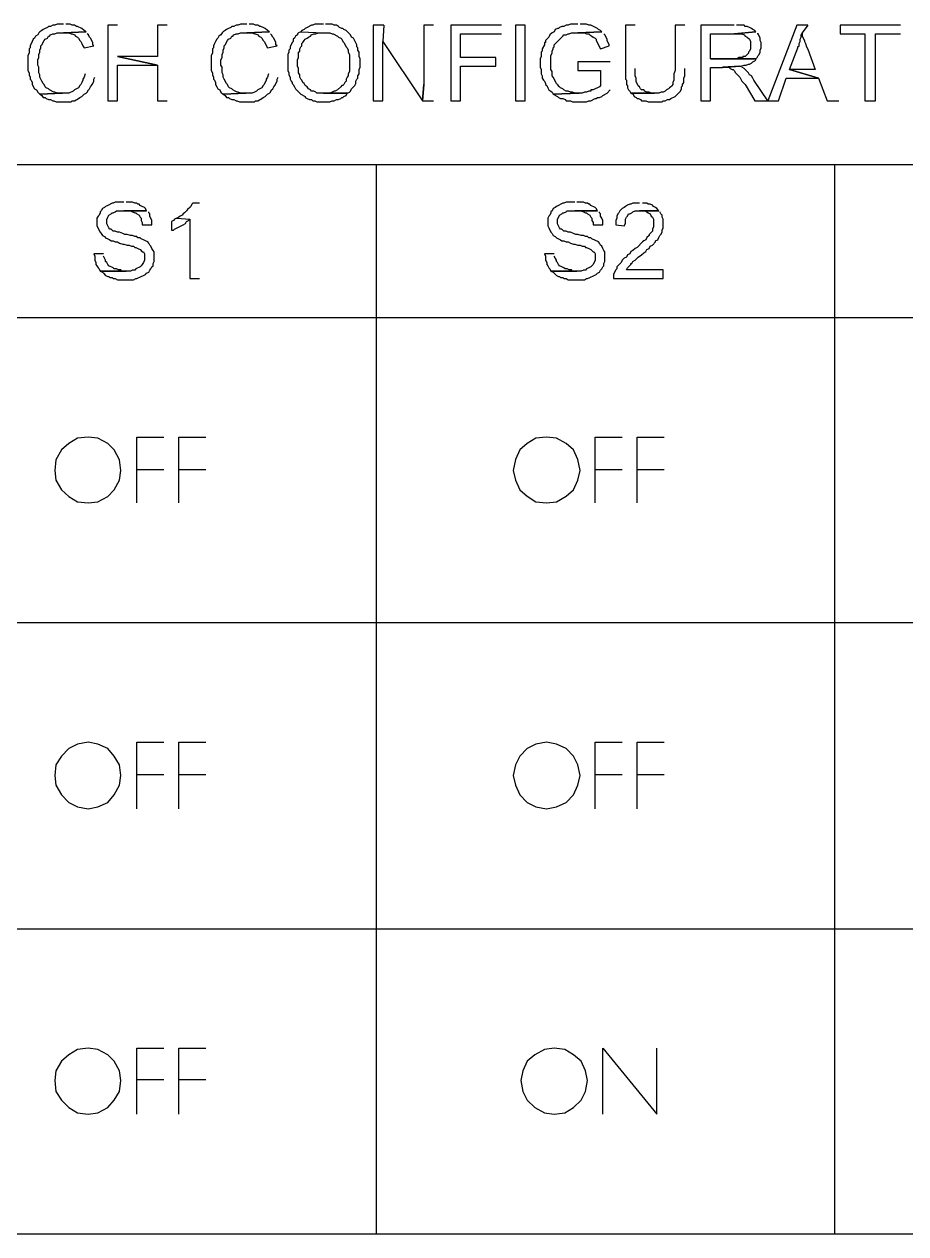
# Model space of a CAD drawing. Header units: metres. Extents: x 0 to 595, y 0 to 842.
# Drawn here: x 301.19 to 325.72, y 619.57 to 653.23 of the extents above; entities that cross this region are included whole.
import ezdxf

# ---------------------------------------------------------------- set-up
doc = ezdxf.new("R2010")
doc.units = ezdxf.units.M
doc.layers.add('SCHEMATICS', color=7, linetype='Continuous')

msp = doc.modelspace()

# ---------------------------------------------------------------- linework, layer by layer
at = {"layer": 'SCHEMATICS', "color": 7}
for p, q in [((301.685, 653.05), (301.625, 653.02)), ((301.715, 653.08), (301.685, 653.05)), ((301.775, 653.11), (301.715, 653.08)), ((301.835, 653.14), (301.775, 653.11)), ((301.864, 653.17), (301.835, 653.14)), ((301.925, 653.17), (301.864, 653.17)), ((301.985, 653.2), (301.925, 653.17)), ((302.045, 653.2), (301.985, 653.2)), ((302.105, 653.23), (302.045, 653.2)), ((302.285, 653.23), (302.105, 653.23)), ((302.465, 653.23), (302.345, 653.23)), ((302.525, 653.2), (302.465, 653.23)), ((302.585, 653.2), (302.525, 653.2)), ((302.645, 653.17), (302.585, 653.2)), ((302.675, 653.17), (302.645, 653.17)), ((302.795, 653.11), (302.675, 653.17)), ((302.855, 653.05), (302.795, 653.11)), ((302.915, 653.02), (302.855, 653.05)), ((303.785, 653.199), (303.515, 653.199)), ((303.515, 653.199), (303.515, 651.099)), ((305.164, 653.199), (304.895, 653.199)), ((304.895, 653.199), (304.895, 652.329)), ((306.785, 653.05), (306.725, 653.02)), ((306.815, 653.08), (306.785, 653.05)), ((306.875, 653.11), (306.815, 653.08)), ((306.935, 653.14), (306.875, 653.11)), ((306.965, 653.17), (306.935, 653.14)), ((307.025, 653.17), (306.965, 653.17)), ((307.085, 653.2), (307.025, 653.17)), ((307.145, 653.2), (307.085, 653.2)), ((307.205, 653.23), (307.145, 653.2)), ((307.385, 653.23), (307.205, 653.23)), ((307.565, 653.23), (307.444, 653.23)), ((307.625, 653.2), (307.565, 653.23)), ((307.685, 653.2), (307.625, 653.2)), ((307.744, 653.17), (307.685, 653.2)), ((307.775, 653.17), (307.744, 653.17)), ((307.835, 653.14), (307.775, 653.17)), ((307.895, 653.11), (307.835, 653.14)), ((307.955, 653.05), (307.895, 653.11)), ((308.015, 653.02), (307.955, 653.05)), ((308.914, 653.05), (308.885, 653.02)), ((308.975, 653.08), (308.914, 653.05)), ((309.005, 653.11), (308.975, 653.08)), ((309.065, 653.14), (309.005, 653.11)), ((309.185, 653.2), (309.065, 653.14)), ((309.215, 653.2), (309.185, 653.2)), ((309.275, 653.23), (309.215, 653.2)), ((309.515, 653.23), (309.275, 653.23)), ((309.755, 653.23), (309.574, 653.23)), ((309.815, 653.2), (309.755, 653.23)), ((309.875, 653.2), (309.815, 653.2)), ((309.935, 653.17), (309.875, 653.2)), ((309.965, 653.14), (309.935, 653.17)), ((310.025, 653.11), (309.965, 653.14)), ((310.055, 653.11), (310.025, 653.11)), ((310.085, 653.08), (310.055, 653.11)), ((310.145, 653.05), (310.085, 653.08)), ((310.265, 652.93), (310.145, 653.05)), ((311.194, 653.199), (310.895, 653.199)), ((310.895, 653.199), (310.895, 651.099)), ((311.194, 653.199), (311.164, 652.749)), ((312.574, 653.199), (312.305, 653.199)), ((312.305, 653.199), (312.305, 651.549)), ((314.465, 653.199), (313.055, 653.199)), ((313.055, 653.199), (313.055, 651.099)), ((315.965, 653.08), (315.934, 653.02)), ((316.024, 653.11), (315.965, 653.08)), ((316.055, 653.11), (316.024, 653.11)), ((316.085, 653.14), (316.055, 653.11)), ((316.145, 653.17), (316.085, 653.14)), ((316.206, 653.17), (316.145, 653.17)), ((316.264, 653.2), (316.206, 653.17)), ((316.325, 653.2), (316.264, 653.2)), ((316.385, 653.23), (316.325, 653.2)), ((316.594, 653.23), (316.385, 653.23)), ((316.835, 653.23), (316.655, 653.23)), ((316.895, 653.2), (316.835, 653.23)), ((316.956, 653.2), (316.895, 653.2)), ((317.135, 653.11), (316.956, 653.2)), ((317.165, 653.08), (317.135, 653.11)), ((317.225, 653.05), (317.165, 653.08)), ((317.255, 653.02), (317.225, 653.05)), ((318.184, 653.199), (317.915, 653.199)), ((317.915, 653.199), (317.915, 651.699)), ((319.566, 653.199), (319.297, 653.199)), ((319.297, 653.199), (319.297, 651.939)), ((320.945, 653.199), (320.015, 653.199)), ((320.015, 653.199), (320.015, 651.099)), ((321.216, 653.199), (321.006, 653.199)), ((321.246, 653.169), (321.216, 653.199)), ((321.306, 653.169), (321.246, 653.169)), ((321.365, 653.139), (321.306, 653.169)), ((321.425, 653.109), (321.365, 653.139)), ((321.457, 653.079), (321.425, 653.109)), ((321.515, 653.05), (321.457, 653.079)), ((321.547, 653.019), (321.515, 653.05)), ((322.685, 653.199), (321.877, 651.099)), ((322.986, 653.199), (322.685, 653.199)), ((322.986, 653.199), (322.836, 652.989)), ((325.566, 653.199), (323.886, 653.199)), ((323.886, 653.199), (323.886, 652.959)), ((301.415, 652.75), (301.355, 652.63)), ((301.444, 652.81), (301.415, 652.75)), ((301.475, 652.84), (301.444, 652.81)), ((301.505, 652.9), (301.475, 652.84)), ((301.565, 652.93), (301.505, 652.9)), ((301.595, 652.99), (301.565, 652.93)), ((301.625, 653.02), (301.595, 652.99)), ((301.685, 652.66), (301.745, 652.78)), ((301.745, 652.78), (301.775, 652.81)), ((301.775, 652.81), (301.835, 652.84)), ((301.835, 652.84), (301.864, 652.9)), ((301.864, 652.9), (301.895, 652.9)), ((301.895, 652.9), (301.925, 652.93)), ((301.925, 652.93), (301.985, 652.96)), ((301.985, 652.96), (302.045, 652.96)), ((302.045, 652.96), (302.105, 652.99)), ((302.105, 652.99), (302.285, 652.99)), ((302.915, 653.02), (302.285, 652.99)), ((302.285, 652.99), (302.915, 653.02)), ((302.285, 652.99), (302.435, 652.99)), ((302.435, 652.99), (302.495, 652.96)), ((302.495, 652.96), (302.525, 652.96)), ((302.525, 652.96), (302.585, 652.93)), ((302.585, 652.93), (302.614, 652.9)), ((302.614, 652.9), (302.675, 652.87)), ((302.675, 652.87), (302.705, 652.84)), ((302.705, 652.84), (302.735, 652.78)), ((302.735, 652.78), (302.765, 652.75)), ((302.765, 652.75), (302.795, 652.69)), ((302.795, 652.69), (302.825, 652.63)), ((302.975, 652.93), (302.944, 652.96)), ((303.005, 652.87), (302.975, 652.93)), ((303.035, 652.84), (303.005, 652.87)), ((303.095, 652.72), (303.035, 652.84)), ((303.095, 652.66), (303.095, 652.72)), ((306.485, 652.69), (306.455, 652.63)), ((306.515, 652.75), (306.485, 652.69)), ((306.545, 652.81), (306.515, 652.75)), ((306.574, 652.84), (306.545, 652.81)), ((306.605, 652.9), (306.574, 652.84)), ((306.664, 652.93), (306.605, 652.9)), ((306.694, 652.99), (306.664, 652.93)), ((306.725, 653.02), (306.694, 652.99)), ((306.785, 652.66), (306.845, 652.78)), ((306.845, 652.78), (306.875, 652.81)), ((306.875, 652.81), (306.935, 652.84)), ((306.935, 652.84), (306.965, 652.9)), ((306.965, 652.9), (306.994, 652.9)), ((306.994, 652.9), (307.025, 652.93)), ((307.025, 652.93), (307.085, 652.96)), ((307.085, 652.96), (307.145, 652.96)), ((307.145, 652.96), (307.205, 652.99)), ((307.205, 652.99), (307.385, 652.99)), ((308.015, 653.02), (307.385, 652.99)), ((307.385, 652.99), (308.015, 653.02)), ((307.385, 652.99), (307.535, 652.99)), ((307.535, 652.99), (307.595, 652.96)), ((307.595, 652.96), (307.625, 652.96)), ((307.625, 652.96), (307.685, 652.93)), ((307.685, 652.93), (307.715, 652.9)), ((307.715, 652.9), (307.775, 652.87)), ((307.775, 652.87), (307.805, 652.84)), ((307.805, 652.84), (307.835, 652.78)), ((307.835, 652.78), (307.864, 652.75)), ((307.864, 652.75), (307.955, 652.57)), ((308.074, 652.93), (308.045, 652.96)), ((308.105, 652.87), (308.074, 652.93)), ((308.135, 652.84), (308.105, 652.87)), ((308.194, 652.72), (308.135, 652.84)), ((308.194, 652.66), (308.194, 652.72)), ((308.645, 652.72), (308.585, 652.6)), ((308.675, 652.75), (308.645, 652.72)), ((308.705, 652.84), (308.675, 652.81)), ((308.675, 652.81), (308.675, 652.75)), ((308.735, 652.9), (308.705, 652.84)), ((308.795, 652.93), (308.735, 652.9)), ((308.824, 652.99), (308.795, 652.96)), ((308.795, 652.96), (308.795, 652.93)), ((308.885, 653.02), (308.824, 652.99)), ((308.885, 653.02), (309.515, 652.99)), ((308.914, 652.69), (308.944, 652.72)), ((308.914, 652.63), (308.914, 652.69)), ((308.944, 652.72), (308.975, 652.78)), ((308.975, 652.78), (309.005, 652.81)), ((309.005, 652.81), (309.065, 652.84)), ((309.065, 652.84), (309.095, 652.87)), ((309.095, 652.87), (309.154, 652.9)), ((309.154, 652.9), (309.185, 652.93)), ((309.185, 652.93), (309.244, 652.96)), ((309.244, 652.96), (309.305, 652.96)), ((309.305, 652.96), (309.364, 652.99)), ((309.364, 652.99), (309.515, 652.99)), ((309.515, 652.99), (309.694, 652.99)), ((309.694, 652.99), (309.755, 652.96)), ((309.755, 652.96), (309.785, 652.96)), ((309.785, 652.96), (309.904, 652.9)), ((309.904, 652.9), (309.935, 652.87)), ((309.935, 652.87), (309.994, 652.84)), ((309.994, 652.84), (310.025, 652.81)), ((310.025, 652.81), (310.055, 652.75)), ((310.055, 652.75), (310.085, 652.72)), ((310.085, 652.72), (310.145, 652.6)), ((310.295, 652.87), (310.265, 652.93)), ((310.355, 652.84), (310.295, 652.87)), ((310.444, 652.66), (310.355, 652.84)), ((311.164, 651.099), (311.164, 652.749)), ((311.164, 652.749), (312.275, 651.099)), ((313.325, 652.299), (313.325, 652.959)), ((313.325, 652.959), (314.465, 652.959)), ((315.694, 652.72), (315.665, 652.72)), ((315.665, 652.72), (315.665, 652.66)), ((315.725, 652.81), (315.694, 652.78)), ((315.694, 652.78), (315.694, 652.72)), ((315.786, 652.87), (315.725, 652.81)), ((315.815, 652.93), (315.786, 652.87)), ((315.876, 652.99), (315.815, 652.93)), ((315.934, 653.02), (315.876, 652.99)), ((315.934, 652.66), (316.174, 652.9)), ((316.174, 652.9), (316.206, 652.93)), ((316.206, 652.93), (316.264, 652.93)), ((316.264, 652.93), (316.325, 652.96)), ((316.325, 652.96), (316.354, 652.96)), ((316.354, 652.96), (316.415, 652.99)), ((316.415, 652.99), (316.594, 652.99)), ((317.255, 653.02), (316.594, 652.99)), ((316.594, 652.99), (317.255, 653.02)), ((316.594, 652.99), (316.774, 652.99)), ((316.774, 652.99), (316.835, 652.96)), ((316.835, 652.96), (316.895, 652.96)), ((316.895, 652.96), (316.924, 652.93)), ((316.924, 652.93), (316.985, 652.9)), ((316.985, 652.9), (317.014, 652.87)), ((317.014, 652.87), (317.075, 652.84)), ((317.075, 652.84), (317.104, 652.81)), ((317.104, 652.81), (317.104, 652.78)), ((317.104, 652.78), (317.225, 652.54)), ((317.344, 652.93), (317.315, 652.96)), ((317.405, 652.81), (317.344, 652.93)), ((317.405, 652.78), (317.405, 652.81)), ((317.465, 652.66), (317.405, 652.78)), ((320.287, 652.269), (320.287, 652.959)), ((320.287, 652.959), (320.945, 652.959)), ((321.547, 653.02), (320.945, 652.96)), ((320.945, 652.959), (321.547, 653.019)), ((320.945, 652.96), (321.156, 652.96)), ((321.156, 652.96), (321.216, 652.93)), ((321.216, 652.93), (321.246, 652.9)), ((321.246, 652.9), (321.306, 652.87)), ((321.306, 652.87), (321.365, 652.81)), ((321.365, 652.81), (321.396, 652.75)), ((321.396, 652.75), (321.396, 652.54)), ((321.605, 652.96), (321.576, 652.96)), ((321.666, 652.84), (321.605, 652.96)), ((321.666, 652.78), (321.666, 652.84)), ((321.695, 652.72), (321.666, 652.78)), ((321.695, 652.57), (321.695, 652.72)), ((322.746, 652.689), (322.775, 652.749)), ((322.746, 652.63), (322.746, 652.689)), ((322.775, 652.809), (322.806, 652.869)), ((322.775, 652.749), (322.775, 652.809)), ((322.806, 652.929), (322.836, 652.989)), ((322.806, 652.869), (322.806, 652.929)), ((322.836, 652.989), (322.836, 652.899)), ((322.836, 652.899), (322.896, 652.779)), ((322.896, 652.779), (322.896, 652.749)), ((322.896, 652.749), (322.925, 652.689)), ((322.925, 652.689), (322.957, 652.599)), ((323.886, 652.959), (324.576, 652.959)), ((324.576, 652.959), (324.576, 651.099)), ((324.877, 651.099), (324.877, 652.959)), ((324.877, 652.959), (325.566, 652.959)), ((301.325, 652.42), (301.295, 652.36)), ((301.295, 652.36), (301.295, 651.94)), ((301.355, 652.57), (301.325, 652.54)), ((301.325, 652.54), (301.325, 652.42)), ((301.355, 652.63), (301.355, 652.57)), ((301.595, 652.39), (301.625, 652.45)), ((301.595, 652.3), (301.595, 652.39)), ((301.625, 652.51), (301.654, 652.57)), ((301.625, 652.45), (301.625, 652.51)), ((301.654, 652.63), (301.685, 652.66)), ((301.654, 652.57), (301.654, 652.63)), ((302.825, 652.63), (302.855, 652.57)), ((302.855, 652.57), (303.125, 652.63)), ((303.125, 652.63), (303.095, 652.66)), ((306.425, 652.42), (306.395, 652.36)), ((306.395, 652.36), (306.395, 651.94)), ((306.455, 652.57), (306.425, 652.54)), ((306.425, 652.54), (306.425, 652.42)), ((306.455, 652.63), (306.455, 652.57)), ((306.694, 652.39), (306.725, 652.45)), ((306.694, 652.3), (306.694, 652.39)), ((306.725, 652.51), (306.755, 652.57)), ((306.725, 652.45), (306.725, 652.51)), ((306.755, 652.63), (306.785, 652.66)), ((306.755, 652.57), (306.755, 652.63)), ((307.955, 652.57), (308.225, 652.63)), ((308.225, 652.63), (308.194, 652.66)), ((308.555, 652.45), (308.525, 652.39)), ((308.525, 652.39), (308.525, 651.94)), ((308.585, 652.54), (308.555, 652.51)), ((308.555, 652.51), (308.555, 652.45)), ((308.585, 652.6), (308.585, 652.54)), ((308.824, 652.45), (308.855, 652.48)), ((308.824, 652.3), (308.824, 652.45)), ((308.855, 652.54), (308.885, 652.6)), ((308.855, 652.48), (308.855, 652.54)), ((308.885, 652.6), (308.914, 652.63)), ((310.145, 652.6), (310.175, 652.57)), ((310.175, 652.57), (310.205, 652.51)), ((310.205, 652.51), (310.205, 652.45)), ((310.205, 652.45), (310.235, 652.39)), ((310.235, 652.39), (310.235, 651.91)), ((310.444, 652.6), (310.444, 652.66)), ((310.475, 652.57), (310.444, 652.6)), ((310.475, 652.51), (310.475, 652.57)), ((310.505, 652.45), (310.475, 652.51)), ((310.505, 652.33), (310.505, 652.45)), ((315.604, 652.48), (315.575, 652.45)), ((315.575, 652.45), (315.575, 652.33)), ((315.665, 652.66), (315.604, 652.54)), ((315.604, 652.54), (315.604, 652.48)), ((315.844, 652.36), (315.876, 652.42)), ((315.844, 651.97), (315.844, 652.36)), ((315.876, 652.48), (315.905, 652.54)), ((315.876, 652.42), (315.876, 652.48)), ((315.905, 652.57), (315.934, 652.6)), ((315.905, 652.54), (315.905, 652.57)), ((315.934, 652.6), (315.934, 652.66)), ((317.225, 652.54), (317.465, 652.63)), ((317.465, 652.63), (317.465, 652.66)), ((321.336, 652.42), (321.246, 652.33)), ((321.365, 652.48), (321.336, 652.45)), ((321.336, 652.45), (321.336, 652.42)), ((321.396, 652.54), (321.365, 652.48)), ((321.576, 652.3), (321.605, 652.36)), ((321.605, 652.36), (321.636, 652.39)), ((321.636, 652.39), (321.666, 652.45)), ((321.666, 652.51), (321.695, 652.57)), ((321.666, 652.45), (321.666, 652.51)), ((322.476, 651.969), (322.716, 652.569)), ((322.716, 652.599), (322.746, 652.63)), ((322.716, 652.569), (322.716, 652.599)), ((322.957, 652.599), (322.986, 652.539)), ((322.986, 652.539), (323.195, 651.969)), ((301.565, 652.24), (301.595, 652.3)), ((301.565, 652.09), (301.565, 652.24)), ((301.595, 652.03), (301.565, 652.09)), ((301.595, 651.88), (301.595, 652.03)), ((304.895, 652.329), (303.785, 652.329)), ((303.785, 652.329), (304.895, 652.09)), ((304.895, 652.09), (303.785, 652.329)), ((303.785, 651.099), (303.785, 652.09)), ((303.785, 652.09), (304.895, 652.09)), ((304.895, 652.09), (304.895, 651.099)), ((306.664, 652.24), (306.694, 652.3)), ((306.664, 652.09), (306.664, 652.24)), ((306.694, 652.03), (306.664, 652.09)), ((306.694, 651.88), (306.694, 652.03)), ((308.795, 652.24), (308.824, 652.3)), ((308.795, 652.06), (308.795, 652.24)), ((308.824, 652), (308.795, 652.06)), ((310.535, 652.27), (310.505, 652.33)), ((310.505, 651.97), (310.535, 652.03)), ((310.535, 652.03), (310.535, 652.27)), ((314.315, 652.299), (313.325, 652.299)), ((313.325, 651.099), (313.325, 652.059)), ((313.325, 652.059), (314.315, 652.059)), ((314.315, 652.059), (314.315, 652.299)), ((315.575, 652.33), (315.546, 652.27)), ((315.546, 652.27), (315.546, 652.03)), ((315.546, 652.03), (315.575, 651.97)), ((317.495, 652.18), (316.594, 652.18)), ((316.594, 652.18), (316.594, 651.94)), ((321.006, 652.27), (320.287, 652.27)), ((320.287, 652.27), (321.547, 652.27)), ((321.547, 652.269), (320.287, 652.269)), ((320.287, 651.099), (320.287, 652.029)), ((320.287, 652.029), (320.615, 652.029)), ((321.095, 652.06), (320.615, 652.03)), ((320.615, 652.029), (321.095, 652.059)), ((320.615, 652.03), (320.797, 652.03)), ((320.797, 652.03), (320.826, 652)), ((321.066, 652.3), (321.006, 652.27)), ((321.185, 652.3), (321.066, 652.3)), ((321.095, 652.059), (321.127, 652.059)), ((321.127, 652.059), (321.216, 652.09)), ((321.216, 652), (321.156, 652.03)), ((321.246, 652.33), (321.185, 652.33)), ((321.185, 652.33), (321.185, 652.3)), ((321.216, 652.09), (321.275, 652.09)), ((321.275, 652.09), (321.336, 652.119)), ((321.336, 652.119), (321.365, 652.119)), ((321.365, 652.119), (321.425, 652.149)), ((321.425, 652.149), (321.457, 652.179)), ((321.457, 652.179), (321.515, 652.209)), ((321.515, 652.209), (321.547, 652.239)), ((321.547, 652.27), (321.576, 652.3)), ((321.547, 652.239), (321.547, 652.269)), ((301.295, 651.94), (301.325, 651.88)), ((301.325, 651.88), (301.325, 651.82)), ((301.325, 651.82), (301.355, 651.76)), ((301.355, 651.76), (301.355, 651.7)), ((301.355, 651.7), (301.385, 651.67)), ((301.625, 651.82), (301.595, 651.88)), ((301.625, 651.76), (301.625, 651.82)), ((301.654, 651.7), (301.625, 651.76)), ((301.685, 651.64), (301.654, 651.7)), ((302.855, 651.76), (302.825, 651.7)), ((302.825, 651.7), (302.825, 651.67)), ((302.885, 651.85), (302.855, 651.76)), ((303.125, 651.7), (303.154, 651.76)), ((303.125, 651.64), (303.125, 651.7)), ((306.395, 651.94), (306.425, 651.88)), ((306.425, 651.88), (306.425, 651.82)), ((306.425, 651.82), (306.455, 651.76)), ((306.455, 651.76), (306.455, 651.7)), ((306.455, 651.7), (306.485, 651.67)), ((306.725, 651.82), (306.694, 651.88)), ((306.725, 651.76), (306.725, 651.82)), ((306.755, 651.7), (306.725, 651.76)), ((306.815, 651.58), (306.755, 651.7)), ((307.955, 651.76), (307.925, 651.7)), ((307.925, 651.7), (307.925, 651.67)), ((307.985, 651.85), (307.955, 651.76)), ((308.225, 651.7), (308.255, 651.76)), ((308.225, 651.64), (308.225, 651.7)), ((308.525, 651.94), (308.555, 651.88)), ((308.555, 651.88), (308.555, 651.82)), ((308.555, 651.82), (308.585, 651.76)), ((308.585, 651.76), (308.585, 651.7)), ((308.585, 651.7), (308.614, 651.64)), ((308.824, 651.88), (308.824, 652)), ((308.855, 651.82), (308.824, 651.88)), ((308.855, 651.76), (308.855, 651.82)), ((308.885, 651.7), (308.855, 651.76)), ((308.914, 651.67), (308.885, 651.7)), ((310.175, 651.76), (310.145, 651.7)), ((310.145, 651.7), (310.145, 651.64)), ((310.205, 651.79), (310.175, 651.76)), ((310.235, 651.91), (310.205, 651.85)), ((310.205, 651.85), (310.205, 651.79)), ((310.414, 651.64), (310.444, 651.7)), ((310.444, 651.7), (310.475, 651.73)), ((310.475, 651.79), (310.505, 651.85)), ((310.475, 651.73), (310.475, 651.79)), ((310.505, 651.85), (310.505, 651.97)), ((315.575, 651.97), (315.575, 651.85)), ((315.575, 651.85), (315.604, 651.79)), ((315.604, 651.79), (315.604, 651.73)), ((315.604, 651.73), (315.635, 651.67)), ((315.876, 651.91), (315.844, 651.97)), ((315.876, 651.79), (315.876, 651.91)), ((315.905, 651.76), (315.876, 651.79)), ((315.995, 651.58), (315.905, 651.76)), ((316.594, 651.94), (317.225, 651.94)), ((317.225, 651.94), (317.225, 651.52)), ((317.915, 651.699), (317.944, 651.669)), ((318.184, 651.789), (318.184, 651.999)), ((318.215, 651.729), (318.184, 651.789)), ((318.215, 651.639), (318.215, 651.729)), ((319.297, 651.939), (319.265, 651.849)), ((319.265, 651.849), (319.265, 651.669)), ((319.537, 651.729), (319.566, 651.789)), ((319.537, 651.609), (319.537, 651.729)), ((319.566, 651.789), (319.566, 651.999)), ((320.826, 652), (320.886, 651.97)), ((320.886, 651.97), (320.916, 651.97)), ((320.916, 651.97), (320.945, 651.94)), ((320.945, 651.94), (320.976, 651.88)), ((320.976, 651.88), (321.037, 651.82)), ((321.037, 651.82), (321.095, 651.76)), ((321.095, 651.76), (321.156, 651.64)), ((321.336, 651.88), (321.216, 652)), ((321.365, 651.82), (321.336, 651.88)), ((321.425, 651.79), (321.365, 651.82)), ((321.457, 651.73), (321.425, 651.79)), ((321.486, 651.67), (321.457, 651.73)), ((322.175, 651.099), (322.386, 651.729)), ((322.386, 651.729), (323.287, 651.729)), ((323.287, 651.729), (322.476, 651.969)), ((323.195, 651.969), (322.476, 651.969)), ((322.476, 651.969), (323.287, 651.729)), ((323.287, 651.729), (323.525, 651.099)), ((301.385, 651.67), (301.415, 651.61)), ((301.415, 651.61), (301.415, 651.55)), ((301.415, 651.55), (301.475, 651.43)), ((301.475, 651.43), (301.535, 651.4)), ((301.535, 651.4), (301.565, 651.34)), ((301.565, 651.34), (301.625, 651.28)), ((301.715, 651.58), (301.685, 651.64)), ((301.745, 651.55), (301.715, 651.58)), ((301.775, 651.49), (301.745, 651.55)), ((301.805, 651.46), (301.775, 651.49)), ((301.864, 651.43), (301.805, 651.46)), ((301.895, 651.4), (301.864, 651.43)), ((302.015, 651.34), (301.895, 651.4)), ((302.045, 651.34), (302.015, 651.34)), ((302.105, 651.31), (302.045, 651.34)), ((302.555, 651.37), (302.435, 651.31)), ((302.585, 651.4), (302.555, 651.37)), ((302.705, 651.46), (302.585, 651.4)), ((302.735, 651.52), (302.705, 651.46)), ((302.765, 651.55), (302.735, 651.52)), ((302.795, 651.61), (302.765, 651.55)), ((302.825, 651.67), (302.795, 651.61)), ((302.915, 651.31), (302.944, 651.34)), ((302.944, 651.34), (302.975, 651.4)), ((302.975, 651.4), (303.005, 651.43)), ((303.005, 651.43), (303.035, 651.49)), ((303.035, 651.49), (303.065, 651.52)), ((303.065, 651.52), (303.095, 651.58)), ((303.095, 651.58), (303.125, 651.64)), ((306.485, 651.67), (306.515, 651.61)), ((306.515, 651.61), (306.515, 651.55)), ((306.515, 651.55), (306.545, 651.49)), ((306.545, 651.49), (306.574, 651.43)), ((306.574, 651.43), (306.635, 651.4)), ((306.635, 651.4), (306.664, 651.34)), ((306.664, 651.34), (306.725, 651.28)), ((306.845, 651.55), (306.815, 651.58)), ((306.875, 651.49), (306.845, 651.55)), ((306.904, 651.46), (306.875, 651.49)), ((306.965, 651.43), (306.904, 651.46)), ((306.994, 651.4), (306.965, 651.43)), ((307.055, 651.37), (306.994, 651.4)), ((307.114, 651.34), (307.055, 651.37)), ((307.145, 651.34), (307.114, 651.34)), ((307.205, 651.31), (307.145, 651.34)), ((307.595, 651.34), (307.535, 651.31)), ((307.654, 651.37), (307.595, 651.34)), ((307.685, 651.4), (307.654, 651.37)), ((307.805, 651.46), (307.685, 651.4)), ((307.835, 651.52), (307.805, 651.46)), ((307.864, 651.55), (307.835, 651.52)), ((307.925, 651.67), (307.864, 651.55)), ((308.015, 651.31), (308.045, 651.34)), ((308.045, 651.34), (308.074, 651.4)), ((308.074, 651.4), (308.105, 651.43)), ((308.105, 651.43), (308.135, 651.49)), ((308.135, 651.49), (308.164, 651.52)), ((308.164, 651.52), (308.225, 651.64)), ((308.614, 651.64), (308.645, 651.61)), ((308.645, 651.61), (308.645, 651.58)), ((308.645, 651.58), (308.675, 651.55)), ((308.675, 651.55), (308.705, 651.49)), ((308.705, 651.49), (308.735, 651.43)), ((308.735, 651.43), (308.885, 651.28)), ((308.944, 651.61), (308.914, 651.67)), ((308.975, 651.58), (308.944, 651.61)), ((309.005, 651.52), (308.975, 651.58)), ((309.065, 651.49), (309.005, 651.52)), ((309.095, 651.43), (309.065, 651.49)), ((309.154, 651.4), (309.095, 651.43)), ((309.185, 651.37), (309.154, 651.4)), ((309.244, 651.37), (309.185, 651.37)), ((309.305, 651.34), (309.244, 651.37)), ((309.335, 651.31), (309.305, 651.34)), ((309.755, 651.34), (309.694, 651.31)), ((309.815, 651.37), (309.755, 651.34)), ((309.845, 651.37), (309.815, 651.37)), ((309.904, 651.4), (309.845, 651.37)), ((309.994, 651.49), (309.904, 651.4)), ((310.025, 651.52), (309.994, 651.49)), ((310.055, 651.52), (310.025, 651.52)), ((310.085, 651.55), (310.055, 651.52)), ((310.114, 651.61), (310.085, 651.55)), ((310.145, 651.64), (310.114, 651.61)), ((310.175, 651.31), (310.235, 651.34)), ((310.235, 651.34), (310.265, 651.37)), ((310.265, 651.37), (310.295, 651.43)), ((310.295, 651.43), (310.324, 651.46)), ((310.324, 651.46), (310.385, 651.52)), ((310.385, 651.52), (310.414, 651.58)), ((310.414, 651.58), (310.414, 651.64)), ((312.305, 651.549), (312.275, 651.099)), ((312.275, 651.099), (312.305, 651.549)), ((315.635, 651.67), (315.665, 651.64)), ((315.665, 651.64), (315.694, 651.58)), ((315.694, 651.58), (315.694, 651.55)), ((315.694, 651.55), (315.725, 651.52)), ((315.725, 651.52), (315.755, 651.46)), ((315.755, 651.46), (315.786, 651.4)), ((315.786, 651.4), (315.844, 651.37)), ((315.844, 651.37), (315.876, 651.34)), ((315.876, 651.34), (315.905, 651.28)), ((316.024, 651.55), (315.995, 651.58)), ((316.085, 651.49), (316.024, 651.55)), ((316.114, 651.46), (316.085, 651.49)), ((316.174, 651.43), (316.114, 651.46)), ((316.206, 651.4), (316.174, 651.43)), ((316.264, 651.37), (316.206, 651.4)), ((316.325, 651.37), (316.264, 651.37)), ((316.385, 651.34), (316.325, 651.37)), ((316.444, 651.34), (316.385, 651.34)), ((316.505, 651.31), (316.444, 651.34)), ((316.774, 651.34), (316.715, 651.31)), ((316.835, 651.34), (316.774, 651.34)), ((316.895, 651.37), (316.835, 651.34)), ((316.956, 651.37), (316.895, 651.37)), ((317.014, 651.4), (316.956, 651.4)), ((316.956, 651.4), (316.956, 651.37)), ((317.194, 651.49), (317.014, 651.4)), ((317.225, 651.52), (317.194, 651.49)), ((317.405, 651.31), (317.495, 651.4)), ((317.944, 651.669), (317.944, 651.549)), ((317.944, 651.549), (317.975, 651.519)), ((317.975, 651.519), (317.975, 651.459)), ((317.975, 651.459), (318.005, 651.399)), ((318.005, 651.399), (318.036, 651.369)), ((318.036, 651.369), (318.065, 651.309)), ((318.274, 651.519), (318.215, 651.639)), ((318.305, 651.489), (318.274, 651.519)), ((318.335, 651.429), (318.305, 651.489)), ((318.364, 651.399), (318.335, 651.429)), ((318.424, 651.399), (318.364, 651.399)), ((318.456, 651.369), (318.424, 651.399)), ((318.514, 651.34), (318.456, 651.369)), ((318.575, 651.34), (318.514, 651.34)), ((318.635, 651.309), (318.575, 651.34)), ((318.906, 651.34), (318.845, 651.309)), ((318.966, 651.34), (318.906, 651.34)), ((319.025, 651.369), (318.966, 651.34)), ((319.056, 651.399), (319.025, 651.369)), ((319.115, 651.429), (319.056, 651.399)), ((319.146, 651.459), (319.115, 651.429)), ((319.175, 651.489), (319.146, 651.459)), ((319.207, 651.519), (319.175, 651.489)), ((319.236, 651.549), (319.207, 651.519)), ((319.265, 651.669), (319.236, 651.609)), ((319.236, 651.609), (319.236, 651.549)), ((319.297, 651.219), (319.445, 651.369)), ((319.445, 651.369), (319.476, 651.429)), ((319.476, 651.489), (319.506, 651.519)), ((319.476, 651.429), (319.476, 651.489)), ((319.506, 651.549), (319.537, 651.609)), ((319.506, 651.519), (319.506, 651.549)), ((321.156, 651.64), (321.246, 651.55)), ((321.246, 651.55), (321.515, 651.1)), ((321.877, 651.1), (321.486, 651.67)), ((302.255, 651.31), (301.625, 651.28)), ((301.625, 651.28), (302.255, 651.31)), ((301.625, 651.28), (301.685, 651.25)), ((301.685, 651.25), (301.715, 651.19)), ((301.715, 651.19), (301.775, 651.19)), ((301.775, 651.19), (301.805, 651.16)), ((301.805, 651.16), (301.864, 651.13)), ((301.864, 651.13), (301.925, 651.13)), ((301.925, 651.13), (301.985, 651.1)), ((301.985, 651.1), (302.015, 651.1)), ((302.015, 651.1), (302.075, 651.07)), ((302.075, 651.07), (302.495, 651.07)), ((302.255, 651.31), (302.105, 651.31)), ((302.435, 651.31), (302.255, 651.31)), ((302.495, 651.07), (302.525, 651.1)), ((302.525, 651.1), (302.585, 651.1)), ((302.585, 651.1), (302.705, 651.16)), ((302.705, 651.16), (302.735, 651.19)), ((302.735, 651.19), (302.795, 651.22)), ((302.795, 651.22), (302.825, 651.25)), ((302.825, 651.25), (302.855, 651.28)), ((302.855, 651.28), (302.915, 651.31)), ((303.515, 651.099), (303.785, 651.099)), ((304.895, 651.099), (305.164, 651.099)), ((307.355, 651.31), (306.725, 651.28)), ((306.725, 651.28), (307.355, 651.31)), ((306.725, 651.28), (306.785, 651.25)), ((306.785, 651.25), (306.815, 651.19)), ((306.815, 651.19), (306.875, 651.19)), ((306.875, 651.19), (306.904, 651.16)), ((306.904, 651.16), (306.965, 651.13)), ((306.965, 651.13), (307.025, 651.13)), ((307.025, 651.13), (307.085, 651.1)), ((307.085, 651.1), (307.114, 651.1)), ((307.114, 651.1), (307.175, 651.07)), ((307.175, 651.07), (307.595, 651.07)), ((307.355, 651.31), (307.205, 651.31)), ((307.535, 651.31), (307.355, 651.31)), ((307.595, 651.07), (307.625, 651.1)), ((307.625, 651.1), (307.685, 651.1)), ((307.685, 651.1), (307.805, 651.16)), ((307.805, 651.16), (307.835, 651.19)), ((307.835, 651.19), (307.895, 651.22)), ((307.895, 651.22), (307.955, 651.28)), ((307.955, 651.28), (308.015, 651.31)), ((308.885, 651.28), (309.005, 651.22)), ((309.005, 651.22), (309.005, 651.19)), ((309.005, 651.19), (309.065, 651.16)), ((309.065, 651.16), (309.125, 651.13)), ((309.125, 651.13), (309.185, 651.13)), ((309.185, 651.13), (309.215, 651.1)), ((309.215, 651.1), (309.275, 651.1)), ((309.275, 651.1), (309.335, 651.07)), ((310.175, 651.31), (309.335, 651.31)), ((309.335, 651.07), (309.694, 651.07)), ((309.694, 651.31), (309.515, 651.31)), ((309.515, 651.31), (310.175, 651.31)), ((309.694, 651.07), (309.755, 651.1)), ((309.755, 651.1), (309.815, 651.1)), ((309.815, 651.1), (309.875, 651.13)), ((309.875, 651.13), (309.935, 651.13)), ((309.935, 651.13), (309.994, 651.16)), ((309.994, 651.16), (310.025, 651.19)), ((310.025, 651.19), (310.055, 651.19)), ((310.055, 651.19), (310.085, 651.22)), ((310.085, 651.22), (310.145, 651.25)), ((310.145, 651.25), (310.175, 651.31)), ((310.895, 651.099), (311.164, 651.099)), ((312.275, 651.099), (312.574, 651.099)), ((313.055, 651.099), (313.325, 651.099)), ((316.626, 651.31), (315.905, 651.28)), ((315.905, 651.28), (316.626, 651.31)), ((315.905, 651.28), (316.024, 651.22)), ((316.024, 651.22), (316.055, 651.19)), ((316.055, 651.19), (316.114, 651.159)), ((316.114, 651.159), (316.174, 651.159)), ((316.174, 651.159), (316.235, 651.13)), ((316.235, 651.13), (316.264, 651.1)), ((316.264, 651.1), (316.385, 651.1)), ((316.385, 651.1), (316.444, 651.07)), ((316.444, 651.07), (316.835, 651.07)), ((316.626, 651.31), (316.505, 651.31)), ((316.715, 651.31), (316.626, 651.31)), ((316.835, 651.07), (316.895, 651.1)), ((316.895, 651.1), (316.956, 651.1)), ((316.956, 651.1), (317.075, 651.159)), ((317.075, 651.159), (317.104, 651.159)), ((317.104, 651.159), (317.135, 651.19)), ((317.135, 651.19), (317.194, 651.19)), ((317.194, 651.19), (317.255, 651.22)), ((317.255, 651.22), (317.286, 651.25)), ((317.286, 651.25), (317.405, 651.31)), ((318.065, 651.309), (318.725, 651.309)), ((318.845, 651.309), (318.066, 651.309)), ((318.066, 651.309), (318.127, 651.279)), ((318.127, 651.279), (318.156, 651.219)), ((318.156, 651.219), (318.216, 651.189)), ((318.216, 651.189), (318.246, 651.159)), ((318.246, 651.159), (318.275, 651.159)), ((318.275, 651.159), (318.336, 651.13)), ((318.336, 651.13), (318.365, 651.099)), ((318.365, 651.099), (318.486, 651.099)), ((318.486, 651.099), (318.547, 651.069)), ((318.547, 651.069), (318.935, 651.069)), ((318.725, 651.309), (318.635, 651.309)), ((318.935, 651.069), (318.966, 651.099)), ((318.966, 651.099), (319.025, 651.099)), ((319.025, 651.099), (319.086, 651.13)), ((319.086, 651.13), (319.146, 651.13)), ((319.146, 651.13), (319.175, 651.159)), ((319.175, 651.159), (319.297, 651.219)), ((320.015, 651.099), (320.287, 651.099)), ((321.515, 651.1), (321.877, 651.1)), ((321.877, 651.099), (322.175, 651.099)), ((323.525, 651.099), (323.855, 651.099)), ((324.576, 651.099), (324.877, 651.099)), ((275.554, 649.329), (349.266, 649.329)), ((310.985, 649.33), (310.985, 619.569)), ((323.736, 649.33), (323.736, 619.569)), ((303.305, 647.979), (303.275, 647.919)), ((303.335, 648.039), (303.305, 648.009)), ((303.305, 648.009), (303.305, 647.979)), ((303.364, 648.099), (303.335, 648.039)), ((303.425, 648.13), (303.364, 648.099)), ((303.455, 648.159), (303.425, 648.13)), ((303.515, 648.189), (303.455, 648.159)), ((303.635, 648.249), (303.515, 648.189)), ((303.605, 647.949), (303.635, 647.979)), ((303.664, 648.249), (303.635, 648.249)), ((303.635, 647.979), (303.664, 647.979)), ((303.725, 648.279), (303.664, 648.249)), ((303.664, 647.979), (303.725, 648.009)), ((303.965, 648.279), (303.725, 648.279)), ((303.725, 648.009), (303.755, 648.039)), ((303.755, 648.039), (304.595, 648.039)), ((304.595, 648.04), (303.965, 648.04)), ((303.965, 648.04), (304.145, 648.04)), ((304.205, 648.279), (304.025, 648.279)), ((304.145, 648.04), (304.205, 648.01)), ((304.265, 648.249), (304.205, 648.279)), ((304.205, 648.01), (304.265, 647.98)), ((304.324, 648.249), (304.265, 648.249)), ((304.265, 647.98), (304.295, 647.98)), ((304.295, 647.98), (304.324, 647.95)), ((304.355, 648.219), (304.324, 648.249)), ((304.385, 648.219), (304.355, 648.219)), ((304.414, 648.189), (304.385, 648.219)), ((304.475, 648.159), (304.414, 648.189)), ((304.535, 648.13), (304.475, 648.159)), ((304.565, 648.099), (304.535, 648.13)), ((304.595, 648.039), (304.565, 648.099)), ((304.654, 647.98), (304.654, 648.01)), ((304.685, 647.95), (304.654, 647.98)), ((305.645, 647.98), (305.614, 647.95)), ((305.705, 648.04), (305.645, 647.98)), ((305.735, 648.07), (305.705, 648.04)), ((305.795, 648.13), (305.735, 648.07)), ((305.824, 648.16), (305.795, 648.13)), ((305.855, 648.22), (305.824, 648.16)), ((305.885, 648.25), (305.855, 648.22)), ((306.065, 648.25), (305.885, 648.25)), ((315.844, 647.979), (315.815, 647.919)), ((315.876, 648.039), (315.844, 648.009)), ((315.844, 648.009), (315.844, 647.979)), ((315.905, 648.099), (315.876, 648.039)), ((315.965, 648.13), (315.905, 648.099)), ((315.995, 648.159), (315.965, 648.13)), ((316.174, 648.249), (315.995, 648.159)), ((316.145, 647.949), (316.174, 647.979)), ((316.206, 648.249), (316.174, 648.249)), ((316.174, 647.979), (316.206, 647.979)), ((316.264, 648.279), (316.206, 648.249)), ((316.206, 647.979), (316.264, 648.009)), ((316.505, 648.279), (316.264, 648.279)), ((316.264, 648.009), (316.296, 648.039)), ((316.296, 648.039), (317.135, 648.039)), ((317.135, 648.04), (316.505, 648.04)), ((316.505, 648.04), (316.684, 648.04)), ((316.745, 648.279), (316.565, 648.279)), ((316.684, 648.04), (316.745, 648.01)), ((316.805, 648.249), (316.745, 648.279)), ((316.745, 648.01), (316.805, 647.98)), ((316.864, 648.249), (316.805, 648.249)), ((316.805, 647.98), (316.835, 647.98)), ((316.835, 647.98), (316.864, 647.95)), ((316.895, 648.219), (316.864, 648.249)), ((316.924, 648.219), (316.895, 648.219)), ((316.956, 648.189), (316.924, 648.219)), ((317.075, 648.13), (316.956, 648.189)), ((317.104, 648.099), (317.075, 648.13)), ((317.135, 648.039), (317.104, 648.099)), ((317.194, 647.98), (317.194, 648.01)), ((317.225, 647.95), (317.194, 647.98)), ((317.735, 647.98), (317.706, 647.95)), ((317.764, 648.04), (317.735, 647.98)), ((317.825, 648.1), (317.764, 648.04)), ((317.885, 648.13), (317.825, 648.1)), ((317.915, 648.16), (317.885, 648.13)), ((317.975, 648.19), (317.915, 648.16)), ((318.036, 648.22), (317.975, 648.19)), ((318.065, 648.22), (318.036, 648.22)), ((318.036, 647.95), (318.094, 647.98)), ((318.126, 648.25), (318.065, 648.22)), ((318.094, 647.98), (318.126, 648.01)), ((318.305, 648.25), (318.126, 648.25)), ((318.126, 648.01), (318.184, 648.04)), ((318.184, 648.04), (318.844, 648.04)), ((318.844, 648.04), (318.305, 648.04)), ((318.305, 648.04), (318.456, 648.04)), ((318.514, 648.25), (318.395, 648.25)), ((318.456, 648.04), (318.514, 648.01)), ((318.546, 648.22), (318.514, 648.25)), ((318.514, 648.01), (318.546, 647.98)), ((318.604, 648.22), (318.546, 648.22)), ((318.546, 647.98), (318.604, 647.95)), ((318.665, 648.19), (318.604, 648.22)), ((318.694, 648.16), (318.665, 648.19)), ((318.755, 648.13), (318.694, 648.16)), ((318.786, 648.1), (318.755, 648.13)), ((318.844, 648.04), (318.786, 648.1)), ((318.905, 647.95), (318.876, 648.01)), ((303.244, 647.889), (303.215, 647.829)), ((303.215, 647.829), (303.215, 647.619)), ((303.275, 647.919), (303.244, 647.889)), ((303.485, 647.799), (303.515, 647.859)), ((303.485, 647.679), (303.485, 647.799)), ((303.515, 647.619), (303.485, 647.679)), ((303.515, 647.859), (303.545, 647.919)), ((303.545, 647.919), (303.605, 647.949)), ((304.324, 647.95), (304.385, 647.92)), ((304.385, 647.92), (304.414, 647.86)), ((304.414, 647.86), (304.444, 647.83)), ((304.444, 647.83), (304.444, 647.77)), ((304.444, 647.77), (304.475, 647.71)), ((304.475, 647.71), (304.475, 647.65)), ((304.475, 647.65), (304.744, 647.65)), ((304.685, 647.89), (304.685, 647.95)), ((304.744, 647.77), (304.685, 647.89)), ((304.744, 647.65), (304.744, 647.77)), ((305.345, 647.77), (305.285, 647.74)), ((305.285, 647.74), (305.285, 647.5)), ((305.375, 647.8), (305.345, 647.77)), ((305.435, 647.83), (305.375, 647.8)), ((305.494, 647.86), (305.435, 647.83)), ((305.435, 647.83), (305.795, 647.8)), ((305.525, 647.89), (305.494, 647.86)), ((305.585, 647.92), (305.525, 647.89)), ((305.555, 647.62), (305.614, 647.65)), ((305.614, 647.95), (305.585, 647.92)), ((305.614, 647.65), (305.675, 647.68)), ((305.675, 647.68), (305.705, 647.74)), ((305.705, 647.74), (305.765, 647.77)), ((305.765, 647.77), (305.795, 647.8)), ((305.795, 647.8), (305.795, 646.15)), ((315.786, 647.889), (315.755, 647.829)), ((315.755, 647.829), (315.755, 647.619)), ((315.815, 647.919), (315.786, 647.889)), ((316.024, 647.799), (316.085, 647.919)), ((316.024, 647.679), (316.024, 647.799)), ((316.085, 647.559), (316.024, 647.679)), ((316.085, 647.919), (316.145, 647.949)), ((316.864, 647.95), (316.924, 647.92)), ((316.924, 647.92), (316.956, 647.86)), ((316.956, 647.86), (316.985, 647.83)), ((316.985, 647.83), (316.985, 647.77)), ((316.985, 647.77), (317.014, 647.71)), ((317.014, 647.71), (317.014, 647.65)), ((317.014, 647.65), (317.286, 647.65)), ((317.225, 647.89), (317.225, 647.95)), ((317.255, 647.83), (317.225, 647.89)), ((317.286, 647.77), (317.255, 647.83)), ((317.286, 647.65), (317.286, 647.77)), ((317.674, 647.83), (317.645, 647.77)), ((317.645, 647.77), (317.645, 647.65)), ((317.645, 647.65), (317.885, 647.62)), ((317.706, 647.95), (317.674, 647.89)), ((317.674, 647.89), (317.674, 647.83)), ((317.885, 647.62), (317.915, 647.68)), ((317.915, 647.8), (317.944, 647.86)), ((317.915, 647.68), (317.915, 647.8)), ((317.944, 647.86), (317.975, 647.89)), ((317.975, 647.89), (318.005, 647.95)), ((318.005, 647.95), (318.036, 647.95)), ((318.604, 647.95), (318.635, 647.89)), ((318.635, 647.89), (318.665, 647.86)), ((318.665, 647.86), (318.694, 647.8)), ((318.694, 647.8), (318.694, 647.59)), ((318.934, 647.92), (318.905, 647.95)), ((318.934, 647.86), (318.934, 647.92)), ((318.965, 647.8), (318.934, 647.86)), ((318.965, 647.56), (318.965, 647.8)), ((303.215, 647.619), (303.305, 647.439)), ((303.305, 647.439), (303.335, 647.409)), ((303.335, 647.409), (303.364, 647.349)), ((303.364, 647.349), (303.425, 647.319)), ((303.425, 647.319), (303.455, 647.289)), ((303.545, 647.559), (303.515, 647.619)), ((303.574, 647.529), (303.545, 647.559)), ((303.605, 647.529), (303.574, 647.529)), ((303.664, 647.469), (303.605, 647.529)), ((303.725, 647.469), (303.664, 647.469)), ((303.785, 647.439), (303.725, 647.469)), ((303.845, 647.439), (303.785, 647.439)), ((303.935, 647.409), (303.845, 647.439)), ((303.994, 647.38), (303.935, 647.409)), ((304.055, 647.38), (303.994, 647.38)), ((304.145, 647.349), (304.055, 647.38)), ((304.205, 647.349), (304.145, 647.349)), ((304.265, 647.319), (304.205, 647.349)), ((304.324, 647.319), (304.265, 647.319)), ((304.355, 647.289), (304.324, 647.319)), ((305.285, 647.5), (305.345, 647.5)), ((305.345, 647.5), (305.375, 647.53)), ((305.375, 647.53), (305.555, 647.62)), ((315.755, 647.619), (315.786, 647.559)), ((315.786, 647.559), (315.844, 647.439)), ((315.844, 647.439), (315.876, 647.409)), ((315.876, 647.409), (315.905, 647.349)), ((315.905, 647.349), (315.965, 647.319)), ((315.965, 647.319), (315.995, 647.289)), ((316.114, 647.529), (316.085, 647.559)), ((316.145, 647.529), (316.114, 647.529)), ((316.174, 647.499), (316.145, 647.529)), ((316.206, 647.469), (316.174, 647.499)), ((316.264, 647.469), (316.206, 647.469)), ((316.325, 647.439), (316.264, 647.469)), ((316.385, 647.439), (316.325, 647.439)), ((316.475, 647.409), (316.385, 647.439)), ((316.536, 647.38), (316.475, 647.409)), ((316.594, 647.38), (316.536, 647.38)), ((316.684, 647.349), (316.594, 647.38)), ((316.745, 647.349), (316.684, 647.349)), ((316.805, 647.319), (316.745, 647.349)), ((316.864, 647.319), (316.805, 647.319)), ((316.895, 647.289), (316.864, 647.319)), ((318.575, 647.35), (318.514, 647.29)), ((318.665, 647.47), (318.575, 647.38)), ((318.575, 647.38), (318.575, 647.35)), ((318.694, 647.59), (318.665, 647.53)), ((318.665, 647.53), (318.665, 647.47)), ((318.844, 647.29), (318.876, 647.35)), ((318.876, 647.35), (318.905, 647.38)), ((318.905, 647.38), (318.934, 647.44)), ((318.934, 647.5), (318.965, 647.56)), ((318.934, 647.44), (318.934, 647.5)), ((303.455, 647.289), (303.515, 647.259)), ((303.515, 647.259), (303.574, 647.229)), ((303.574, 647.229), (303.605, 647.199)), ((303.605, 647.199), (303.664, 647.199)), ((303.664, 647.199), (303.725, 647.169)), ((303.725, 647.169), (303.785, 647.169)), ((303.785, 647.169), (303.845, 647.139)), ((303.845, 647.139), (303.935, 647.109)), ((303.935, 647.109), (303.965, 647.109)), ((303.965, 647.109), (304.055, 647.079)), ((304.055, 647.079), (304.114, 647.079)), ((304.114, 647.079), (304.175, 647.049)), ((304.175, 647.049), (304.235, 647.049)), ((304.235, 647.049), (304.265, 647.019)), ((304.265, 647.019), (304.295, 647.019)), ((304.295, 647.019), (304.355, 646.989)), ((304.414, 647.289), (304.355, 647.289)), ((304.355, 646.989), (304.414, 646.959)), ((304.444, 647.259), (304.414, 647.289)), ((304.505, 647.229), (304.444, 647.259)), ((304.565, 647.199), (304.505, 647.229)), ((304.625, 647.169), (304.565, 647.199)), ((304.654, 647.139), (304.625, 647.169)), ((304.685, 647.079), (304.654, 647.139)), ((304.715, 647.049), (304.685, 647.079)), ((304.744, 646.989), (304.715, 647.049)), ((304.775, 646.929), (304.744, 646.989)), ((315.995, 647.289), (316.055, 647.259)), ((316.055, 647.259), (316.114, 647.229)), ((316.114, 647.229), (316.145, 647.199)), ((316.145, 647.199), (316.206, 647.199)), ((316.206, 647.199), (316.264, 647.169)), ((316.264, 647.169), (316.325, 647.169)), ((316.325, 647.169), (316.385, 647.139)), ((316.385, 647.139), (316.475, 647.109)), ((316.475, 647.109), (316.505, 647.109)), ((316.505, 647.109), (316.594, 647.079)), ((316.594, 647.079), (316.655, 647.079)), ((316.655, 647.079), (316.715, 647.049)), ((316.715, 647.049), (316.774, 647.049)), ((316.774, 647.049), (316.805, 647.019)), ((316.805, 647.019), (316.835, 647.019)), ((316.835, 647.019), (316.895, 646.989)), ((316.956, 647.289), (316.895, 647.289)), ((316.895, 646.989), (316.956, 646.959)), ((316.985, 647.259), (316.956, 647.289)), ((317.165, 647.169), (316.985, 647.259)), ((317.194, 647.139), (317.165, 647.169)), ((317.225, 647.079), (317.194, 647.139)), ((317.255, 647.049), (317.225, 647.079)), ((317.286, 646.989), (317.255, 647.049)), ((317.315, 646.929), (317.286, 646.989)), ((318.184, 646.99), (318.126, 646.93)), ((318.245, 647.02), (318.184, 646.99)), ((318.395, 647.17), (318.245, 647.02)), ((318.424, 647.2), (318.395, 647.17)), ((318.485, 647.23), (318.424, 647.2)), ((318.514, 647.29), (318.485, 647.23)), ((318.514, 646.96), (318.575, 646.99)), ((318.575, 646.99), (318.604, 647.05)), ((318.604, 647.05), (318.665, 647.08)), ((318.665, 647.08), (318.755, 647.17)), ((318.755, 647.2), (318.815, 647.23)), ((318.755, 647.17), (318.755, 647.2)), ((318.815, 647.23), (318.844, 647.29)), ((303.395, 646.84), (303.125, 646.84)), ((303.125, 646.84), (303.154, 646.779)), ((303.154, 646.779), (303.154, 646.659)), ((303.154, 646.659), (303.185, 646.6)), ((303.455, 646.659), (303.395, 646.779)), ((303.455, 646.63), (303.455, 646.659)), ((303.485, 646.6), (303.455, 646.63)), ((304.414, 646.959), (304.475, 646.899)), ((304.475, 646.899), (304.505, 646.899)), ((304.505, 646.899), (304.535, 646.84)), ((304.535, 646.659), (304.505, 646.599)), ((304.535, 646.84), (304.535, 646.659)), ((304.805, 646.899), (304.775, 646.929)), ((304.775, 646.569), (304.805, 646.63)), ((304.805, 646.63), (304.805, 646.899)), ((315.934, 646.84), (315.665, 646.84)), ((315.665, 646.84), (315.694, 646.779)), ((315.694, 646.779), (315.694, 646.659)), ((315.694, 646.659), (315.725, 646.6)), ((315.995, 646.659), (315.934, 646.779)), ((315.995, 646.63), (315.995, 646.659)), ((316.024, 646.6), (315.995, 646.63)), ((316.956, 646.959), (317.014, 646.899)), ((317.014, 646.899), (317.046, 646.899)), ((317.075, 646.659), (317.014, 646.539)), ((317.046, 646.899), (317.075, 646.84)), ((317.075, 646.84), (317.075, 646.659)), ((317.344, 646.899), (317.315, 646.929)), ((317.315, 646.569), (317.344, 646.63)), ((317.344, 646.63), (317.344, 646.899)), ((317.825, 646.66), (317.796, 646.6)), ((317.885, 646.72), (317.825, 646.66)), ((317.944, 646.75), (317.885, 646.72)), ((317.975, 646.81), (317.944, 646.75)), ((318.036, 646.84), (317.975, 646.81)), ((318.065, 646.9), (318.036, 646.84)), ((318.126, 646.93), (318.065, 646.9)), ((318.094, 646.57), (318.126, 646.63)), ((318.126, 646.63), (318.184, 646.66)), ((318.184, 646.66), (318.274, 646.75)), ((318.274, 646.75), (318.364, 646.81)), ((318.364, 646.81), (318.424, 646.87)), ((318.424, 646.87), (318.485, 646.9)), ((318.485, 646.9), (318.514, 646.96)), ((303.185, 646.6), (303.185, 646.54)), ((303.185, 646.54), (303.215, 646.51)), ((303.215, 646.51), (303.244, 646.449)), ((303.244, 646.449), (303.275, 646.42)), ((303.275, 646.42), (303.305, 646.359)), ((303.305, 646.359), (304.025, 646.359)), ((304.145, 646.359), (303.305, 646.359)), ((303.305, 646.359), (303.364, 646.329)), ((303.364, 646.329), (303.395, 646.299)), ((303.395, 646.299), (303.455, 646.239)), ((303.515, 646.54), (303.485, 646.6)), ((303.545, 646.51), (303.515, 646.54)), ((303.664, 646.449), (303.545, 646.51)), ((303.694, 646.42), (303.664, 646.449)), ((303.755, 646.42), (303.694, 646.42)), ((303.815, 646.39), (303.755, 646.42)), ((303.875, 646.39), (303.815, 646.39)), ((303.904, 646.359), (303.875, 646.39)), ((304.025, 646.359), (303.904, 646.359)), ((304.205, 646.389), (304.145, 646.359)), ((304.265, 646.389), (304.205, 646.389)), ((304.295, 646.419), (304.265, 646.389)), ((304.414, 646.479), (304.295, 646.419)), ((304.444, 646.509), (304.414, 646.479)), ((304.475, 646.539), (304.444, 646.509)), ((304.505, 646.599), (304.475, 646.539)), ((304.565, 646.269), (304.595, 646.299)), ((304.595, 646.299), (304.654, 646.329)), ((304.654, 646.329), (304.685, 646.389)), ((304.685, 646.389), (304.715, 646.419)), ((304.715, 646.419), (304.744, 646.479)), ((304.744, 646.479), (304.775, 646.509)), ((304.775, 646.509), (304.775, 646.569)), ((315.725, 646.6), (315.725, 646.54)), ((315.725, 646.54), (315.755, 646.51)), ((315.755, 646.51), (315.786, 646.449)), ((315.786, 646.449), (315.815, 646.42)), ((315.815, 646.42), (315.844, 646.359)), ((315.844, 646.359), (316.565, 646.359)), ((316.684, 646.359), (315.844, 646.359)), ((315.844, 646.359), (315.905, 646.329)), ((315.905, 646.329), (315.934, 646.299)), ((315.934, 646.299), (315.995, 646.239)), ((316.055, 646.54), (316.024, 646.6)), ((316.085, 646.51), (316.055, 646.54)), ((316.145, 646.48), (316.085, 646.51)), ((316.206, 646.449), (316.145, 646.48)), ((316.235, 646.42), (316.206, 646.449)), ((316.296, 646.42), (316.235, 646.42)), ((316.354, 646.39), (316.296, 646.42)), ((316.415, 646.39), (316.354, 646.39)), ((316.444, 646.359), (316.415, 646.39)), ((316.565, 646.359), (316.444, 646.359)), ((316.745, 646.389), (316.684, 646.359)), ((316.805, 646.389), (316.745, 646.389)), ((316.835, 646.419), (316.805, 646.389)), ((316.895, 646.449), (316.835, 646.419)), ((316.956, 646.479), (316.895, 646.449)), ((316.985, 646.509), (316.956, 646.479)), ((317.014, 646.539), (316.985, 646.509)), ((317.104, 646.269), (317.135, 646.299)), ((317.135, 646.299), (317.194, 646.329)), ((317.194, 646.329), (317.225, 646.389)), ((317.225, 646.389), (317.255, 646.419)), ((317.255, 646.419), (317.286, 646.479)), ((317.286, 646.479), (317.315, 646.509)), ((317.315, 646.509), (317.315, 646.569)), ((317.645, 646.39), (317.585, 646.27)), ((317.674, 646.42), (317.645, 646.39)), ((317.796, 646.6), (317.674, 646.48)), ((317.674, 646.48), (317.674, 646.42)), ((317.944, 646.39), (317.975, 646.45)), ((318.965, 646.39), (317.944, 646.39)), ((317.975, 646.45), (318.065, 646.54)), ((318.065, 646.54), (318.065, 646.57)), ((318.065, 646.57), (318.094, 646.57)), ((318.965, 646.15), (318.965, 646.39)), ((303.455, 646.239), (303.515, 646.209)), ((303.515, 646.209), (303.545, 646.209)), ((303.545, 646.209), (303.574, 646.179)), ((303.574, 646.179), (303.635, 646.179)), ((303.635, 646.179), (303.664, 646.149)), ((303.664, 646.149), (303.725, 646.149)), ((303.725, 646.149), (303.785, 646.119)), ((303.785, 646.119), (304.235, 646.119)), ((304.235, 646.119), (304.295, 646.149)), ((304.295, 646.149), (304.324, 646.149)), ((304.324, 646.149), (304.444, 646.209)), ((304.444, 646.209), (304.505, 646.239)), ((304.505, 646.239), (304.565, 646.269)), ((305.795, 646.15), (306.065, 646.15)), ((315.995, 646.239), (316.055, 646.209)), ((316.055, 646.209), (316.085, 646.209)), ((316.085, 646.209), (316.114, 646.179)), ((316.114, 646.179), (316.174, 646.179)), ((316.174, 646.179), (316.206, 646.149)), ((316.206, 646.149), (316.264, 646.149)), ((316.264, 646.149), (316.325, 646.119)), ((316.325, 646.119), (316.774, 646.119)), ((316.774, 646.119), (316.835, 646.149)), ((316.835, 646.149), (316.864, 646.149)), ((316.864, 646.149), (316.924, 646.179)), ((316.924, 646.179), (317.046, 646.239)), ((317.046, 646.239), (317.104, 646.269)), ((317.585, 646.27), (317.585, 646.15)), ((317.585, 646.15), (318.965, 646.15)), ((275.555, 645.069), (349.267, 645.069)), ((302.674, 641.711), (302.434, 641.561)), ((302.974, 641.741), (302.674, 641.711)), ((303.243, 641.711), (302.974, 641.741)), ((303.514, 641.561), (303.243, 641.711)), ((304.323, 639.911), (304.323, 641.741)), ((304.323, 641.741), (305.073, 641.741)), ((305.493, 639.911), (305.493, 641.741)), ((305.493, 641.741), (306.243, 641.741)), ((315.423, 641.712), (315.183, 641.562)), ((315.724, 641.742), (315.423, 641.712)), ((315.994, 641.712), (315.724, 641.742)), ((316.263, 641.562), (315.994, 641.712)), ((317.074, 639.912), (317.074, 641.742)), ((317.074, 641.742), (317.824, 641.742)), ((318.244, 639.912), (318.244, 641.742)), ((318.244, 641.742), (318.994, 641.742)), ((302.224, 641.381), (302.074, 641.111)), ((302.434, 641.561), (302.224, 641.381)), ((303.693, 641.381), (303.514, 641.561)), ((303.844, 641.111), (303.693, 641.381)), ((314.974, 641.382), (314.853, 641.112)), ((315.183, 641.562), (314.974, 641.382)), ((316.474, 641.382), (316.263, 641.562)), ((316.593, 641.112), (316.474, 641.382)), ((302.074, 641.111), (302.044, 640.811)), ((303.874, 640.811), (303.844, 641.111)), ((314.853, 641.112), (314.795, 640.812)), ((316.654, 640.812), (316.593, 641.112)), ((302.044, 640.811), (302.074, 640.541)), ((303.844, 640.541), (303.874, 640.811)), ((304.323, 640.841), (305.073, 640.841)), ((305.493, 640.841), (306.243, 640.841)), ((314.795, 640.812), (314.853, 640.542)), ((316.593, 640.542), (316.654, 640.812)), ((317.074, 640.842), (317.824, 640.842)), ((318.244, 640.842), (318.994, 640.842)), ((302.074, 640.541), (302.224, 640.271)), ((302.224, 640.271), (302.434, 640.091)), ((303.514, 640.091), (303.693, 640.271)), ((303.693, 640.271), (303.844, 640.541)), ((314.853, 640.542), (314.974, 640.272)), ((314.974, 640.272), (315.183, 640.092)), ((316.263, 640.092), (316.474, 640.272)), ((316.474, 640.272), (316.593, 640.542)), ((302.434, 640.091), (302.674, 639.941)), ((302.674, 639.941), (302.974, 639.911)), ((302.974, 639.911), (303.243, 639.941)), ((303.243, 639.941), (303.514, 640.091)), ((315.183, 640.092), (315.423, 639.942)), ((315.423, 639.942), (315.724, 639.912)), ((315.724, 639.912), (315.994, 639.942)), ((315.994, 639.942), (316.263, 640.092)), ((275.553, 636.58), (349.265, 636.58)), ((302.674, 633.191), (302.434, 633.071)), ((302.974, 633.251), (302.674, 633.191)), ((303.243, 633.191), (302.974, 633.251)), ((303.514, 633.071), (303.243, 633.191)), ((304.323, 631.391), (304.323, 633.251)), ((304.323, 633.251), (305.073, 633.251)), ((305.493, 631.391), (305.493, 633.251)), ((305.493, 633.251), (306.243, 633.251)), ((315.423, 633.192), (315.183, 633.072)), ((315.724, 633.252), (315.423, 633.192)), ((315.994, 633.192), (315.724, 633.252)), ((316.263, 633.072), (315.994, 633.192)), ((317.074, 631.392), (317.074, 633.252)), ((317.074, 633.252), (317.824, 633.252)), ((318.244, 631.392), (318.244, 633.252)), ((318.244, 633.252), (318.994, 633.252)), ((302.224, 632.861), (302.074, 632.621)), ((302.434, 633.071), (302.224, 632.861)), ((303.693, 632.861), (303.514, 633.071)), ((303.844, 632.621), (303.693, 632.861)), ((314.974, 632.862), (314.853, 632.622)), ((315.183, 633.072), (314.974, 632.862)), ((316.474, 632.862), (316.263, 633.072)), ((316.593, 632.622), (316.474, 632.862)), ((302.074, 632.621), (302.044, 632.321)), ((303.874, 632.321), (303.844, 632.621)), ((314.853, 632.622), (314.795, 632.322)), ((316.654, 632.322), (316.593, 632.622)), ((302.044, 632.321), (302.074, 632.051)), ((303.844, 632.051), (303.874, 632.321)), ((304.323, 632.351), (305.073, 632.351)), ((305.493, 632.351), (306.243, 632.351)), ((314.795, 632.322), (314.853, 632.052)), ((316.593, 632.052), (316.654, 632.322)), ((317.074, 632.352), (317.824, 632.352)), ((318.244, 632.352), (318.994, 632.352)), ((302.074, 632.051), (302.224, 631.781)), ((303.693, 631.781), (303.844, 632.051)), ((314.853, 632.052), (314.974, 631.782)), ((316.474, 631.782), (316.593, 632.052)), ((302.224, 631.781), (302.434, 631.571)), ((302.434, 631.571), (302.674, 631.451)), ((303.243, 631.451), (303.514, 631.571)), ((303.514, 631.571), (303.693, 631.781)), ((314.974, 631.782), (315.183, 631.572)), ((315.183, 631.572), (315.423, 631.452)), ((315.994, 631.452), (316.263, 631.572)), ((316.263, 631.572), (316.474, 631.782)), ((302.674, 631.451), (302.974, 631.391)), ((302.974, 631.391), (303.243, 631.451)), ((315.423, 631.452), (315.724, 631.392)), ((315.724, 631.392), (315.994, 631.452)), ((275.553, 628.06), (349.265, 628.06)), ((302.434, 624.551), (302.224, 624.371)), ((302.674, 624.701), (302.434, 624.551)), ((302.974, 624.731), (302.674, 624.701)), ((303.243, 624.701), (302.974, 624.731)), ((303.514, 624.551), (303.243, 624.701)), ((303.693, 624.371), (303.514, 624.551)), ((304.323, 622.901), (304.323, 624.731)), ((304.323, 624.731), (305.073, 624.731)), ((305.493, 622.901), (305.493, 624.731)), ((305.493, 624.731), (306.243, 624.731)), ((315.394, 624.552), (315.183, 624.372)), ((315.664, 624.702), (315.394, 624.552)), ((315.933, 624.732), (315.664, 624.702)), ((316.234, 624.702), (315.933, 624.732)), ((316.474, 624.552), (316.234, 624.702)), ((316.683, 624.372), (316.474, 624.552)), ((317.285, 622.902), (317.285, 624.732)), ((317.285, 624.732), (318.785, 622.902)), ((318.785, 622.902), (318.785, 624.732)), ((302.074, 624.101), (302.044, 623.831)), ((302.224, 624.371), (302.074, 624.101)), ((303.844, 624.101), (303.693, 624.371)), ((303.874, 623.831), (303.844, 624.101)), ((315.064, 624.102), (315.004, 623.832)), ((315.183, 624.372), (315.064, 624.102)), ((316.804, 624.102), (316.683, 624.372)), ((316.863, 623.832), (316.804, 624.102)), ((302.044, 623.831), (302.074, 623.531)), ((303.844, 623.531), (303.874, 623.831)), ((304.323, 623.861), (305.073, 623.861)), ((305.493, 623.861), (306.243, 623.861)), ((315.004, 623.832), (315.064, 623.532)), ((316.804, 623.532), (316.863, 623.832)), ((302.074, 623.531), (302.224, 623.291)), ((303.693, 623.291), (303.844, 623.531)), ((315.064, 623.532), (315.183, 623.292)), ((316.683, 623.292), (316.804, 623.532)), ((302.224, 623.291), (302.434, 623.081)), ((302.434, 623.081), (302.674, 622.931)), ((303.243, 622.931), (303.514, 623.081)), ((303.514, 623.081), (303.693, 623.291)), ((315.183, 623.292), (315.394, 623.082)), ((315.394, 623.082), (315.664, 622.932)), ((316.234, 622.932), (316.474, 623.082)), ((316.474, 623.082), (316.683, 623.292)), ((302.674, 622.931), (302.974, 622.901)), ((302.974, 622.901), (303.243, 622.931)), ((315.664, 622.932), (315.933, 622.902)), ((315.933, 622.902), (316.234, 622.932)), ((275.553, 619.57), (349.265, 619.57))]:
    msp.add_line(p, q, dxfattribs=at)
msp.add_lwpolyline([(314.854, 651.1), (315.126, 651.1), (315.126, 653.2), (314.854, 653.2), (314.854, 651.1)], dxfattribs=at)

doc.saveas('drawing.dxf')
